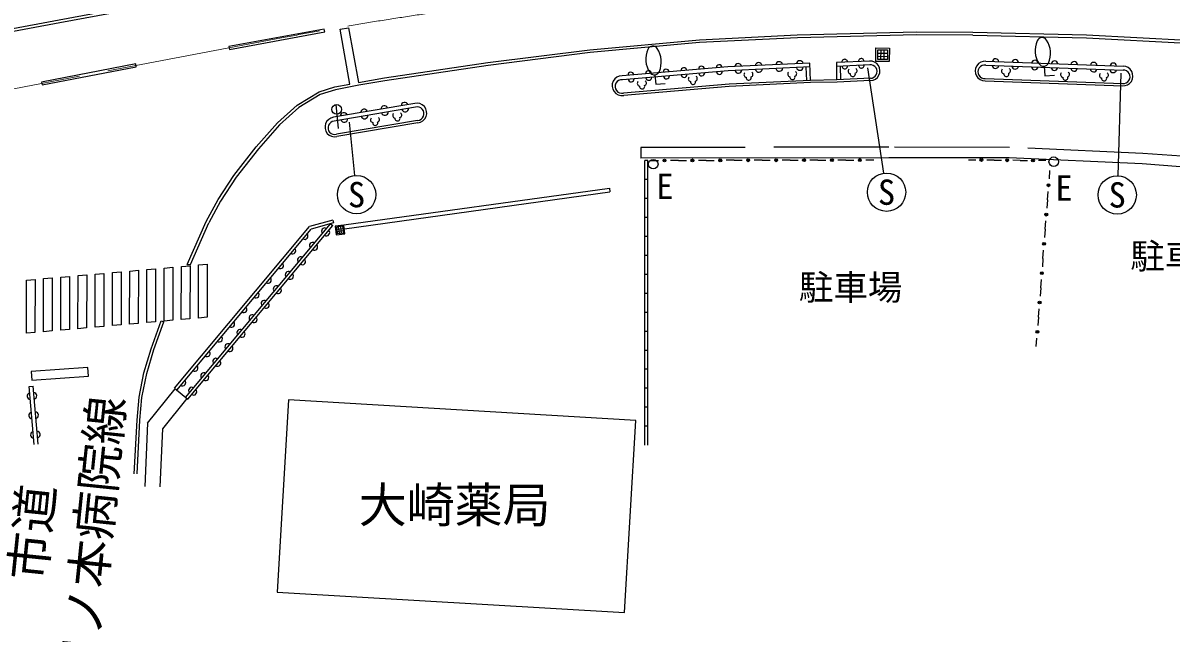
# Model space of a CAD drawing. Units: millimetres, scale not verified. Extents: x 40000 to 680000, y 20000 to 380000.
# Drawn here: x 191377 to 251270, y 246776 to 278582 of the extents above; entities that cross this region are included whole.
import ezdxf
from ezdxf.enums import TextEntityAlignment as Align

# ---------------------------------------------------------------- set-up
doc = ezdxf.new("R2010")
doc.units = ezdxf.units.MM
doc.header["$LTSCALE"] = 1000
doc.linetypes.add('CHAIN', pattern=[18.5, 12, -1.5, 3.5, -1.5])
doc.linetypes.add('DASHED', pattern=[7.5, 6, -1.5])
for name, color, linetype, lineweight in [('M-BGD', 7, 'Continuous', 25), ('M-BGD-EXST', 7, 'Continuous', 25), ('M-BMK', 2, 'CHAIN', 13), ('M-BMK-HTXT', 7, 'Continuous', 13), ('M-STR-STRC', 7, 'Continuous', 25)]:
    doc.layers.add(name, color=color, linetype=linetype, lineweight=lineweight)
doc.styles.add('ＭＳ ゴシック', font='')
doc.styles.get('ＭＳ ゴシック').set_extended_font_data('MS Gothic')

msp = doc.modelspace()

# ---------------------------------------------------------------- linework, layer by layer
at = {"layer": 'M-BGD'}
for p, q in [((235969, 276675), (235972, 277180)), ((235970, 276844), (236474, 276840)), ((235971, 277012), (236476, 277008)), ((235972, 277180), (236477, 277176)), ((236137, 276674), (236140, 277179)), ((236305, 276673), (236309, 277178)), ((236477, 277176), (236473, 276672)), ((232265, 275581), (232241, 276280)), ((232464, 275590), (232435, 276490)), ((235545, 276597), (233811, 276517)), ((233811, 276517), (233819, 275617)), ((235554, 276398), (233813, 276316)), ((234013, 276326), (234019, 275625)), ((236473, 276672), (235969, 276675)), ((241605, 276383), (248764, 276125)), ((241612, 276583), (248771, 276324)), ((241576, 275564), (248734, 275305)), ((241580, 275684), (248739, 275425)), ((211813, 274387), (207576, 273664)), ((211847, 274189), (207609, 273467)), ((211964, 273499), (207727, 272777)), ((211984, 273381), (207747, 272659)), ((223605, 272088), (223606, 271538)), ((223827, 256567), (223825, 271407)), ((223975, 271407), (223825, 271407)), ((223977, 256567), (223975, 271407)), ((224115, 271413), (224531, 271413)), ((225571, 271416), (225155, 271415)), ((225571, 271416), (225987, 271416)), ((227027, 271419), (226611, 271418)), ((227027, 271419), (227443, 271419)), ((228483, 271422), (228067, 271421)), ((228483, 271422), (228899, 271422)), ((229939, 271425), (229523, 271424)), ((229939, 271425), (230355, 271425)), ((231395, 271428), (230979, 271427)), ((231395, 271428), (231811, 271428)), ((232851, 271431), (232435, 271430)), ((232851, 271431), (233267, 271431)), ((234306, 271434), (233890, 271433)), ((234306, 271434), (234722, 271434)), ((235762, 271437), (235346, 271436)), ((240702, 271446), (241087, 271442)), ((242048, 271433), (241663, 271437)), ((242048, 271433), (242432, 271429)), ((243393, 271420), (243009, 271424)), ((243393, 271420), (243778, 271416)), ((244739, 271407), (244354, 271410)), ((244938, 270884), (244905, 270448)), ((223975, 270417), (223825, 270417)), ((208119, 268050), (221969, 269972)), ((208146, 267852), (221996, 269774)), ((221969, 269972), (221996, 269774)), ((244822, 269356), (244855, 269793)), ((223975, 269428), (223825, 269428)), ((244822, 269356), (244788, 268920)), ((223975, 268439), (223825, 268439)), ((199281, 259537), (206324, 267969)), ((199396, 259441), (206409, 267837)), ((199856, 259056), (207425, 268117)), ((199971, 258960), (207540, 268021)), ((207540, 268304), (206324, 267969)), ((207580, 268160), (206409, 267837)), ((207425, 268117), (207540, 268021)), ((207540, 268304), (207580, 268160)), ((208119, 268049), (207663, 267991)), ((207663, 267991), (207720, 267535)), ((207744, 267827), (208081, 267869)), ((207758, 267714), (208095, 267757)), ((207885, 267616), (207842, 267953)), ((207997, 267630), (207955, 267967)), ((208177, 267592), (208119, 268049)), ((244705, 267828), (244672, 267391)), ((244705, 267828), (244739, 268265)), ((207720, 267535), (208177, 267592)), ((223975, 267449), (223825, 267449)), ((244589, 266300), (244622, 266736)), ((223976, 266460), (223826, 266460)), ((244589, 266300), (244556, 265863)), ((223976, 265471), (223826, 265471)), ((244473, 264772), (244440, 264335)), ((244473, 264772), (244506, 265208)), ((223976, 264481), (223826, 264481)), ((244357, 263243), (244390, 263680)), ((223976, 263492), (223826, 263492)), ((244357, 263243), (244324, 262807)), ((223976, 262503), (223826, 262503)), ((244241, 261715), (244274, 262152)), ((223976, 261513), (223826, 261513)), ((223976, 260524), (223826, 260524)), ((191701, 259627), (191901, 259644)), ((191791, 258619), (191701, 259627)), ((192169, 256621), (191901, 259644)), ((197881, 257722), (199319, 259505)), ((199281, 259537), (199971, 258960)), ((223976, 259535), (223826, 259535)), ((205230, 258926), (204637, 248913)), ((223348, 257853), (205230, 258926)), ((191880, 257611), (191791, 258619)), ((223977, 258545), (223827, 258545)), ((191970, 256603), (191880, 257611)), ((197881, 257722), (197743, 254423)), ((222755, 247841), (223348, 257853)), ((223977, 257556), (223827, 257556)), ((204637, 248913), (222755, 247841))]:
    msp.add_line(p, q, dxfattribs=at)
for points in [[(235868, 276576), (235873, 277281), (236577, 277276), (236572, 276571)], [(207720, 267535), (208177, 267592), (208119, 268049), (207663, 267991)], [(207772, 267602), (208110, 267644), (208067, 267982), (207730, 267939)]]:
    msp.add_lwpolyline(points, close=True, dxfattribs=at)
for points in [[(232435, 276490), (228155, 276288), (222631, 275825)], [(232441, 276290), (228168, 276089), (222647, 275626)], [(235587, 275698), (233841, 275617), (232464, 275590), (228213, 275390), (222706, 274928)], [(235592, 275579), (233845, 275497), (232468, 275470), (228221, 275270), (222716, 274809)], [(242831, 271548), (236547, 271558), (223606, 271538)], [(257708, 270437), (251764, 271082), (249760, 271236), (242831, 271548)], [(198543, 254390), (198670, 257425), (199942, 259003)]]:
    msp.add_lwpolyline(points, dxfattribs=at)
at = {"layer": 'M-BGD', "linetype": 'DASHED'}
for points in [[(242844, 272098), (236547, 272108), (223605, 272088)], [(257767, 270983), (251815, 271630), (249793, 271785), (242844, 272098)]]:
    msp.add_lwpolyline(points, dxfattribs=at)
at = {"layer": 'M-BGD'}
for centre, radius in [((224843, 271414), 75), ((224843, 271414), 49.5), ((224843, 271414), 24.5), ((226299, 271417), 75), ((226299, 271417), 49.5), ((226299, 271417), 24.5), ((227755, 271420), 75), ((227755, 271420), 49.5), ((227755, 271420), 24.5), ((229211, 271423), 75), ((229211, 271423), 49.5), ((229211, 271423), 24.5), ((230667, 271426), 75), ((230667, 271426), 49.5), ((230667, 271426), 24.5), ((232123, 271429), 75), ((232123, 271429), 49.5), ((232123, 271429), 24.5), ((233578, 271432), 75), ((233578, 271432), 49.5), ((233578, 271432), 24.5), ((235034, 271435), 75), ((235034, 271435), 49.5), ((235034, 271435), 24.5), ((241375, 271439), 75), ((241375, 271439), 49.5), ((241375, 271439), 24.5), ((242720, 271426), 75), ((242720, 271426), 49.5), ((242720, 271426), 24.5), ((244066, 271413), 75), ((244066, 271413), 49.5), ((244066, 271413), 24.5), ((244880, 270120), 75), ((244880, 270120), 49.5), ((244880, 270120), 24.5), ((244763, 268592), 75), ((244763, 268592), 49.5), ((244763, 268592), 24.5), ((244647, 267064), 75), ((244647, 267064), 49.5), ((244647, 267064), 24.5), ((244531, 265536), 75), ((244531, 265536), 49.5), ((244531, 265536), 24.5), ((244415, 264007), 75), ((244415, 264007), 49.5), ((244415, 264007), 24.5), ((244299, 262479), 75), ((244299, 262479), 49.5), ((244299, 262479), 24.5)]:
    msp.add_circle(centre, radius, dxfattribs=at)
for centre, radius, start, end in [((235111, 276583), 145, 0.59604, 184.74883), ((242123, 276543), 172, 5.27215, 170.59233), ((224933, 276014), 154, 6.29656, 183.29603), ((225853, 276091), 154, 6.29565, 183.29508), ((226774, 276169), 154, 6.29656, 183.29603), ((227695, 276246), 154, 6.29846, 183.29413), ((228691, 276282), 181, 12.61831, 172.76598), ((228700, 276145), 181, 192.53323, 352.85037), ((229761, 276333), 181, 12.61831, 172.76598), ((229769, 276195), 181, 192.53323, 352.85037), ((230831, 276383), 181, 12.61831, 172.76598), ((230837, 276245), 181, 192.53502, 352.85019), ((231901, 276433), 181, 12.61831, 172.76598), ((231906, 276296), 181, 192.53494, 352.85027), ((234244, 276542), 145, 0.59307, 184.74974), ((234248, 276332), 145, 180.84368, 4.50022), ((235119, 276373), 145, 180.84368, 4.50022), ((235574, 276088), 510, 272.11549, 93.22776), ((235587, 276049), 350, 269.91286, 95.42988), ((241559, 276075), 511, 84.02088, 271.84218), ((241548, 276035), 353, 80.63741, 275.22591), ((242117, 276387), 172, 185.27048, 350.59233), ((243140, 276350), 172, 185.27133, 350.59293), ((243146, 276506), 172, 5.27238, 170.59209), ((244163, 276313), 172, 185.27133, 350.59293), ((244168, 276469), 172, 5.26966, 170.59294), ((245185, 276276), 172, 185.27154, 350.59106), ((245191, 276432), 172, 5.26966, 170.59294), ((246208, 276239), 172, 185.26966, 350.59294), ((246214, 276395), 172, 5.27154, 170.59106), ((247231, 276202), 172, 185.26966, 350.59294), ((247236, 276358), 172, 5.27133, 170.59293), ((248253, 276165), 172, 185.26966, 350.59294), ((248259, 276321), 172, 5.27133, 170.59293), ((248770, 275814), 510, 266.04531, 89.81775), ((248780, 275774), 351, 263.32181, 92.54161), ((222624, 275313), 512, 89.28636, 280.30602), ((222619, 275272), 355, 85.33353, 284.25867), ((223091, 275860), 154, 6.29655, 183.29604), ((223107, 275668), 154, 186.25824, 3.334), ((224012, 275937), 154, 6.29658, 183.29415), ((224027, 275745), 154, 186.25824, 3.334), ((224947, 275823), 154, 186.25824, 3.334), ((225867, 275900), 154, 186.25824, 3.334), ((226787, 275977), 154, 186.25824, 3.334), ((227707, 276054), 154, 186.26015, 3.33209), ((211289, 274265), 182, 19.78191, 179.56866), ((211930, 273889), 511, 276.10409, 103.24752), ((208111, 273723), 182, 19.78306, 179.56923), ((209170, 273904), 182, 19.78191, 179.56866), ((209193, 273769), 182, 199.78306, 359.56923), ((210229, 274084), 182, 19.78306, 179.56923), ((210252, 273950), 182, 199.78386, 359.56831), ((211312, 274131), 182, 199.78127, 359.56943), ((211947, 273851), 352, 272.84589, 106.50559), ((207644, 273158), 510, 97.66651, 281.68514), ((207640, 273117), 351, 94.99859, 284.35289), ((208134, 273589), 182, 199.78206, 359.56851), ((207121, 267730), 165, 55.22646, 225.02916), ((207214, 267653), 165, 235.22646, 45.02916), ((206078, 267466), 167, 235.84412, 44.41127), ((206490, 266975), 165, 55.22646, 225.02916), ((205440, 266703), 167, 235.84345, 44.41316), ((206583, 266898), 165, 235.22646, 45.02916), ((204803, 265939), 167, 235.8448, 44.41182), ((205860, 266220), 165, 55.22578, 225.0286), ((205952, 266143), 165, 235.22646, 45.02916), ((205229, 265465), 165, 55.22646, 225.02916), ((205322, 265388), 165, 235.22646, 45.02916), ((204165, 265176), 167, 235.84412, 44.41127), ((204598, 264710), 165, 55.22646, 225.02916), ((204691, 264633), 165, 235.22646, 45.02916), ((203528, 264413), 167, 235.84412, 44.41127), ((202890, 263649), 167, 235.84211, 44.4145), ((203967, 263955), 165, 55.22578, 225.0286), ((204060, 263877), 165, 235.22578, 45.0286), ((202252, 262886), 167, 235.84156, 44.41383), ((203337, 263200), 165, 55.22646, 225.02916), ((203429, 263122), 165, 235.22646, 45.02916), ((202706, 262445), 165, 55.22646, 225.02916), ((202799, 262367), 165, 235.22646, 45.02916), ((201615, 262123), 167, 235.84291, 44.41249), ((202075, 261689), 165, 55.22646, 225.02916), ((200977, 261360), 167, 235.84223, 44.41194), ((202168, 261612), 165, 235.22578, 45.0286), ((200340, 260596), 167, 235.84156, 44.41383), ((201444, 260934), 165, 55.22646, 225.02916), ((201537, 260857), 165, 235.22646, 45.02916), ((199702, 259833), 167, 235.84345, 44.41316), ((200814, 260179), 165, 55.22646, 225.02916), ((200906, 260102), 165, 235.22646, 45.02916), ((200183, 259424), 165, 55.22646, 225.02916), ((200276, 259347), 165, 235.22578, 45.0286), ((191766, 259124), 170, 101.76307, 268.37143), ((191926, 259138), 170, 281.76307, 88.37143), ((191855, 258116), 170, 101.76307, 268.37143), ((192015, 258131), 170, 281.76307, 88.37143), ((191945, 257109), 170, 101.76391, 268.37059), ((192104, 257123), 170, 281.76307, 88.37143)]:
    msp.add_arc(centre, radius, start, end, dxfattribs=at)
at = {"layer": 'M-BGD-EXST'}
for p, q in [((235438, 276235), (236277, 270749)), ((244647, 276323), (244691, 275825)), ((224340, 275882), (224384, 275384)), ((244691, 275825), (245189, 275869)), ((248647, 275965), (248491, 270617)), ((224384, 275384), (224882, 275428)), ((207830, 273080), (207719, 274325)), ((208403, 273407), (208681, 270627))]:
    msp.add_line(p, q, dxfattribs=at)
for centre, radius in [((207741, 274076), 250), ((224256, 271221), 250), ((245152, 271347), 250), ((236428, 269760), 1000), ((208780, 269632), 1000), ((248462, 269618), 1000)]:
    msp.add_circle(centre, radius, dxfattribs=at)
for centre, radius, start, end in [((224233, 277094), 283, 33.13297, 156.988), ((245444, 277147), 1268, 156.81101, 213.30996), ((244540, 277535), 283, 33.13297, 156.988), ((243709, 276993), 1275, 336.988, 33.13297), ((225137, 276706), 1268, 156.81101, 213.30996), ((223402, 276552), 1275, 336.988, 33.13297), ((234555, 276075), 136, 135.66071, 262.53389), ((234755, 276092), 136, 287.58708, 54.46026), ((242562, 276072), 136, 135.66096, 262.53134), ((242761, 276090), 136, 287.59039, 54.45695), ((244622, 276606), 283, 213.13297, 336.988), ((223563, 275429), 136, 135.66402, 262.53058), ((223763, 275447), 136, 287.58962, 54.46), ((224315, 276165), 283, 213.13297, 336.988), ((226222, 275665), 136, 135.66402, 262.53058), ((226336, 275510), 133, 171.37524, 18.74572), ((226421, 275682), 136, 287.58962, 54.46), ((229125, 275888), 136, 135.66186, 262.53217), ((229239, 275733), 133, 171.37524, 18.74572), ((229324, 275905), 136, 287.59135, 54.45885), ((231406, 275916), 136, 135.66096, 262.53134), ((231520, 275761), 133, 171.37524, 18.74572), ((231605, 275934), 136, 287.58708, 54.46026), ((234670, 275920), 133, 171.37417, 18.7468), ((242676, 275917), 133, 171.37524, 18.74572), ((245641, 275886), 136, 135.66096, 262.53134), ((245755, 275731), 133, 171.37524, 18.74572), ((245840, 275904), 136, 287.59039, 54.45695), ((247667, 275849), 136, 135.66096, 262.53134), ((247782, 275694), 133, 171.37524, 18.74572), ((247867, 275867), 136, 287.58708, 54.46026), ((223678, 275275), 133, 171.37524, 18.74572), ((210800, 273762), 136, 135.66402, 262.53058), ((210999, 273780), 136, 287.58962, 54.46), ((209640, 273527), 136, 135.66071, 262.53389), ((209755, 273372), 133, 171.37524, 18.74572), ((209840, 273545), 136, 287.58962, 54.46), ((210914, 273607), 133, 171.37524, 18.74572)]:
    msp.add_arc(centre, radius, start, end, dxfattribs=at)
at = {"layer": 'M-BMK'}
msp.add_line((177634, 272628), (204859, 277805), dxfattribs=at)
msp.add_arc((239251, 95132), 185882, 84.47235, 100.66231, dxfattribs=at)
at = {"layer": 'M-STR-STRC'}
for p, q in [((207092, 278263), (202118, 277348)), ((207920, 278255), (208363, 278334)), ((208434, 275398), (207920, 278255)), ((208363, 278334), (208876, 275482)), ((197262, 276445), (192343, 275498)), ((199946, 265981), (200931, 268235)), ((200117, 265996), (201066, 268168)), ((199641, 265886), (200091, 265926)), ((199946, 265981), (200117, 265996)), ((200091, 265926), (200088, 263160)), ((200536, 263199), (200539, 265965)), ((200539, 265965), (200989, 266005)), ((200989, 266005), (200986, 263239)), ((193350, 262565), (193352, 265331)), ((193352, 265331), (193802, 265371)), ((193802, 265371), (193800, 262604)), ((194248, 262644), (194251, 265410)), ((194251, 265410), (194701, 265450)), ((194701, 265450), (194698, 262684)), ((195146, 262723), (195149, 265489)), ((195149, 265489), (195599, 265529)), ((195599, 265529), (195596, 262763)), ((196045, 262803), (196047, 265569)), ((196047, 265569), (196497, 265609)), ((196497, 265609), (196495, 262842)), ((196943, 262882), (196946, 265648)), ((196946, 265648), (197396, 265688)), ((197396, 265688), (197393, 262922)), ((197841, 262961), (197844, 265727)), ((197844, 265727), (198294, 265767)), ((198294, 265767), (198291, 263001)), ((198740, 263041), (198742, 265807)), ((198742, 265807), (199192, 265846)), ((199192, 265846), (199190, 263080)), ((199638, 263120), (199641, 265886)), ((191553, 262406), (191556, 265172)), ((191556, 265172), (192006, 265212)), ((192006, 265212), (192003, 262446)), ((192451, 262485), (192454, 265251)), ((192454, 265251), (192904, 265291)), ((192904, 265291), (192901, 262525)), ((198291, 263001), (197841, 262961)), ((198591, 263049), (198732, 262998)), ((199190, 263080), (198740, 263041)), ((200088, 263160), (199638, 263120)), ((200986, 263239), (200536, 263199)), ((192003, 262446), (191553, 262406)), ((192901, 262525), (192451, 262485)), ((193800, 262604), (193350, 262565)), ((194698, 262684), (194248, 262644)), ((195596, 262763), (195146, 262723)), ((196495, 262842), (196045, 262803)), ((197393, 262922), (196943, 262882)), ((194759, 260611), (191805, 260415)), ((194788, 260162), (194759, 260611)), ((191805, 260415), (191835, 259966)), ((191835, 259966), (194788, 260162))]:
    msp.add_line(p, q, dxfattribs=at)
for points in [[(181902, 276631), (193266, 278748), (202996, 280569), (212564, 282199), (217661, 282912), (222794, 283507), (228138, 283953), (233466, 284280), (238261, 284326), (241973, 284229), (246776, 284050)], [(181929, 276483), (193294, 278600), (203022, 280421), (212587, 282051), (217680, 282763), (222809, 283358), (228149, 283803), (233471, 284130), (238260, 284176), (241968, 284079), (246769, 283900)], [(240931, 277947), (237996, 277966), (231779, 277811), (226676, 277557), (220975, 277041), (215643, 276369), (210254, 275574), (208903, 275335), (207689, 275104), (206889, 274846), (205770, 274167), (204759, 273276), (203658, 272026), (202505, 270543), (201686, 269292), (201066, 268168)], [(202118, 277348), (202145, 277200), (207119, 278115), (207092, 278263)], [(208876, 275482), (210230, 275722), (215622, 276518), (220958, 277190), (226666, 277707), (231773, 277961), (237994, 278116), (240933, 278097)], [(240931, 277947), (246857, 277813), (252098, 277537), (257758, 277035), (263031, 276426), (268753, 275550), (274080, 274522), (281378, 272904), (288767, 271234), (295662, 269766), (301221, 268763), (303436, 268415)], [(240933, 278097), (246862, 277963), (252109, 277686), (257773, 277184), (263051, 276574), (268778, 275698), (274110, 274669), (281411, 273050), (288799, 271380), (295690, 269914), (301246, 268911), (303457, 268564)], [(192343, 275498), (192371, 275351), (197291, 276298), (197262, 276445)], [(200931, 268235), (201557, 269370), (202382, 270630), (203543, 272121), (204653, 273383), (205681, 274289), (206826, 274984), (207652, 275249), (208434, 275398)], [(197186, 255082), (197333, 257880), (197438, 259072), (197687, 260343), (198064, 261599), (198591, 263049)], [(197336, 255074), (197482, 257869), (197586, 259051), (197833, 260307), (198207, 261552), (198732, 262998)]]:
    msp.add_lwpolyline(points, dxfattribs=at)

# ---------------------------------------------------------------- texts
at = {"layer": 'M-BGD-EXST', "style": 'ＭＳ ゴシック'}
for s, p in [('E', (224864, 270067)), ('S', (208780, 269632)), ('S', (236428, 269760)), ('E', (245688, 269978)), ('S', (248462, 269618))]:
    msp.add_text(s, height=1320, dxfattribs=at).set_placement(p, align=Align.MIDDLE_CENTER)
at = {"layer": 'M-BMK-HTXT', "style": 'ＭＳ ゴシック'}
for s, height, p in [('駐車場', 1320, (251850, 266427)), ('駐車場', 1320, (234555, 264798)), ('大崎薬局', 1833, (213898, 253451))]:
    msp.add_text(s, height=height, dxfattribs=at).set_placement(p, align=Align.MIDDLE_CENTER)
for s, p in [('日ノ本病院線', (196463, 251500)), ('市道', (193313, 251873))]:
    msp.add_text(s, height=1833, rotation=84.133, dxfattribs=at).set_placement(p, align=Align.BOTTOM_CENTER)

doc.saveas('drawing.dxf')
